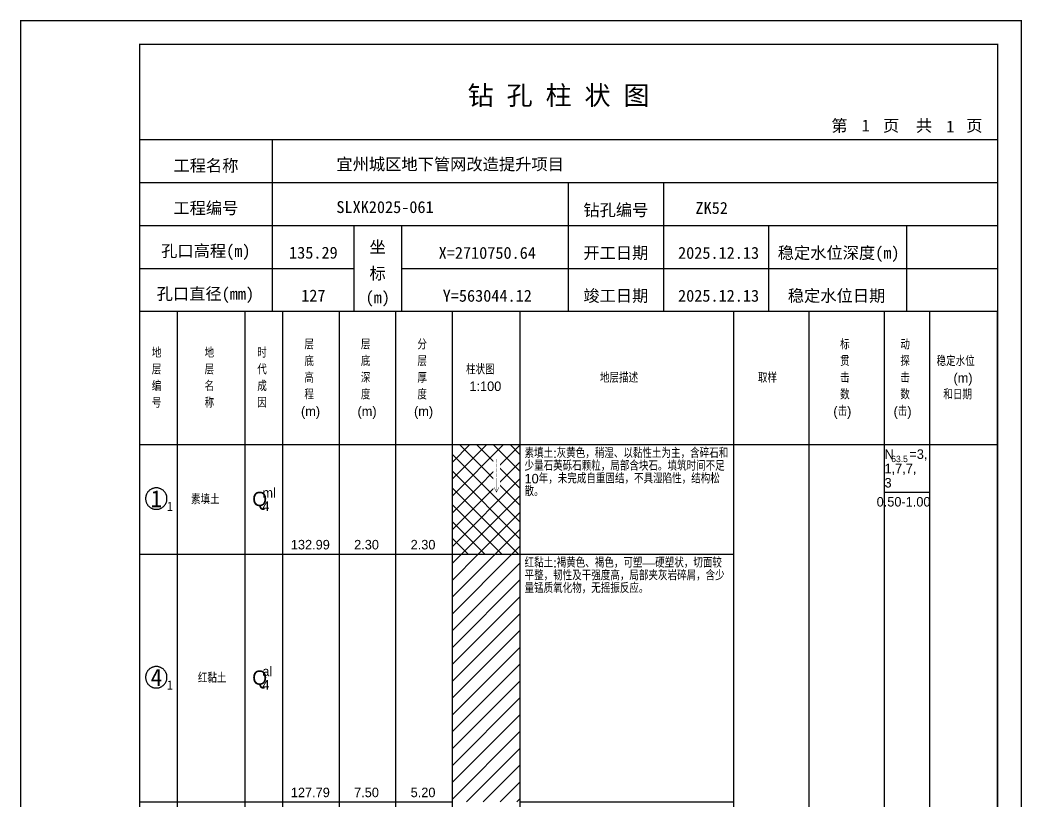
# Model space of a CAD drawing. Header units: millimetres. Extents: x 12489 to 89920, y 4630 to 4927.
# Drawn here: x 49669.3 to 49879.6, y 4762.7 to 4926.8 of the extents above; entities that cross this region are included whole.
import ezdxf
from ezdxf.enums import TextEntityAlignment as Align

# ---------------------------------------------------------------- set-up
doc = ezdxf.new("R2010")
doc.units = ezdxf.units.MM
doc.layers.add('ZZT_TC', color=7, linetype='Continuous')
doc.styles.add('成果图图块', font='', dxfattribs={"height": 2.5})
doc.styles.add('成果图模板', font='')
doc.styles.add('成果图模板标题', font='simhei.ttf')
doc.styles.add('成果图表体', font='Comfont.shx', dxfattribs={"height": 2, "bigfont": 'Hztxt12a.shx'})
doc.styles.get('成果图图块').set_extended_font_data('FangSong_GB2312')
doc.styles.get('成果图模板').set_extended_font_data('FangSong_GB2312')

# ---------------------------------------------------------------- blocks, each defined once
blk = doc.blocks.new('DCBH-1-1-1317', base_point=(0.3, -0.11))
at = {"layer": 'ZZT_TC', "color": 7}
blk.add_polyline3d([(-0.19, 2.31, 0), (-0.3, 2.31, 0), (-0.41, 2.3, 0), (-0.52, 2.29, 0), (-0.63, 2.27, 0), (-0.73, 2.24, 0), (-0.84, 2.21, 0), (-0.95, 2.18, 0), (-1.05, 2.14, 0), (-1.15, 2.09, 0), (-1.25, 2.04, 0), (-1.35, 1.99, 0), (-1.44, 1.93, 0), (-1.53, 1.87, 0), (-1.62, 1.8, 0), (-1.7, 1.73, 0), (-1.78, 1.65, 0), (-1.86, 1.57, 0), (-1.93, 1.49, 0), (-2, 1.4, 0), (-2.06, 1.31, 0), (-2.12, 1.22, 0), (-2.17, 1.12, 0), (-2.22, 1.02, 0), (-2.27, 0.92, 0), (-2.31, 0.82, 0), (-2.34, 0.71, 0), (-2.37, 0.61, 0), (-2.4, 0.5, 0), (-2.41, 0.39, 0), (-2.43, 0.28, 0), (-2.44, 0.17, 0), (-2.44, 0.06, 0), (-2.44, -0.05, 0), (-2.43, -0.16, 0), (-2.41, -0.27, 0), (-2.4, -0.38, 0), (-2.37, -0.49, 0), (-2.34, -0.6, 0), (-2.31, -0.7, 0), (-2.27, -0.8, 0), (-2.22, -0.9, 0), (-2.17, -1, 0), (-2.12, -1.1, 0), (-2.06, -1.19, 0), (-2, -1.28, 0), (-1.93, -1.37, 0), (-1.86, -1.45, 0), (-1.78, -1.53, 0), (-1.7, -1.61, 0), (-1.62, -1.68, 0), (-1.53, -1.75, 0), (-1.44, -1.81, 0), (-1.35, -1.87, 0), (-1.25, -1.93, 0), (-1.15, -1.98, 0), (-1.05, -2.02, 0), (-0.95, -2.06, 0), (-0.84, -2.1, 0), (-0.73, -2.13, 0), (-0.63, -2.15, 0), (-0.52, -2.17, 0), (-0.41, -2.18, 0), (-0.3, -2.19, 0), (-0.19, -2.19, 0), (-0.08, -2.19, 0), (0.03, -2.18, 0), (0.14, -2.17, 0), (0.25, -2.15, 0), (0.36, -2.13, 0), (0.47, -2.1, 0), (0.57, -2.06, 0), (0.67, -2.02, 0), (0.77, -1.98, 0), (0.87, -1.93, 0), (0.97, -1.87, 0), (1.06, -1.81, 0), (1.15, -1.75, 0), (1.24, -1.68, 0), (1.32, -1.61, 0), (1.4, -1.53, 0), (1.48, -1.45, 0), (1.55, -1.37, 0), (1.62, -1.28, 0), (1.68, -1.19, 0), (1.74, -1.1, 0), (1.8, -1, 0), (1.85, -0.9, 0), (1.89, -0.8, 0), (1.93, -0.7, 0), (1.97, -0.6, 0), (2, -0.49, 0), (2.02, -0.38, 0), (2.04, -0.27, 0), (2.05, -0.16, 0), (2.06, -0.05, 0), (2.06, 0.06, 0), (2.06, 0.17, 0), (2.05, 0.28, 0), (2.04, 0.39, 0), (2.02, 0.5, 0), (2, 0.61, 0), (1.97, 0.71, 0), (1.93, 0.82, 0), (1.89, 0.92, 0), (1.85, 1.02, 0), (1.8, 1.12, 0), (1.74, 1.22, 0), (1.68, 1.31, 0), (1.62, 1.4, 0), (1.55, 1.49, 0), (1.48, 1.57, 0), (1.4, 1.65, 0), (1.32, 1.73, 0), (1.24, 1.8, 0), (1.15, 1.87, 0), (1.06, 1.93, 0), (0.97, 1.99, 0), (0.87, 2.04, 0), (0.77, 2.09, 0), (0.67, 2.14, 0), (0.57, 2.18, 0), (0.47, 2.21, 0), (0.36, 2.24, 0), (0.25, 2.27, 0), (0.14, 2.29, 0), (0.03, 2.3, 0), (-0.08, 2.31, 0), (-0.19, 2.31, 0)], dxfattribs=at)
at = {"style": '成果图图块'}
blk.add_text('1', height=3.57, dxfattribs=at).set_placement((-0.16, -1.74), align=Align.CENTER)
blk.add_text('1', height=1.91, dxfattribs=at).set_placement((2.03, -2.53))
blk = doc.blocks.new('DCBH-1-1-1318', base_point=(0.3, -0.11))
at = {"layer": 'ZZT_TC', "color": 7}
blk.add_polyline3d([(-0.19, 2.31, 0), (-0.3, 2.31, 0), (-0.41, 2.3, 0), (-0.52, 2.29, 0), (-0.63, 2.27, 0), (-0.73, 2.24, 0), (-0.84, 2.21, 0), (-0.95, 2.18, 0), (-1.05, 2.14, 0), (-1.15, 2.09, 0), (-1.25, 2.04, 0), (-1.35, 1.99, 0), (-1.44, 1.93, 0), (-1.53, 1.87, 0), (-1.62, 1.8, 0), (-1.7, 1.73, 0), (-1.78, 1.65, 0), (-1.86, 1.57, 0), (-1.93, 1.49, 0), (-2, 1.4, 0), (-2.06, 1.31, 0), (-2.12, 1.22, 0), (-2.17, 1.12, 0), (-2.22, 1.02, 0), (-2.27, 0.92, 0), (-2.31, 0.82, 0), (-2.34, 0.71, 0), (-2.37, 0.61, 0), (-2.4, 0.5, 0), (-2.41, 0.39, 0), (-2.43, 0.28, 0), (-2.44, 0.17, 0), (-2.44, 0.06, 0), (-2.44, -0.05, 0), (-2.43, -0.16, 0), (-2.41, -0.27, 0), (-2.4, -0.38, 0), (-2.37, -0.49, 0), (-2.34, -0.6, 0), (-2.31, -0.7, 0), (-2.27, -0.8, 0), (-2.22, -0.9, 0), (-2.17, -1, 0), (-2.12, -1.1, 0), (-2.06, -1.19, 0), (-2, -1.28, 0), (-1.93, -1.37, 0), (-1.86, -1.45, 0), (-1.78, -1.53, 0), (-1.7, -1.61, 0), (-1.62, -1.68, 0), (-1.53, -1.75, 0), (-1.44, -1.81, 0), (-1.35, -1.87, 0), (-1.25, -1.93, 0), (-1.15, -1.98, 0), (-1.05, -2.02, 0), (-0.95, -2.06, 0), (-0.84, -2.1, 0), (-0.73, -2.13, 0), (-0.63, -2.15, 0), (-0.52, -2.17, 0), (-0.41, -2.18, 0), (-0.3, -2.19, 0), (-0.19, -2.19, 0), (-0.08, -2.19, 0), (0.03, -2.18, 0), (0.14, -2.17, 0), (0.25, -2.15, 0), (0.36, -2.13, 0), (0.47, -2.1, 0), (0.57, -2.06, 0), (0.67, -2.02, 0), (0.77, -1.98, 0), (0.87, -1.93, 0), (0.97, -1.87, 0), (1.06, -1.81, 0), (1.15, -1.75, 0), (1.24, -1.68, 0), (1.32, -1.61, 0), (1.4, -1.53, 0), (1.48, -1.45, 0), (1.55, -1.37, 0), (1.62, -1.28, 0), (1.68, -1.19, 0), (1.74, -1.1, 0), (1.8, -1, 0), (1.85, -0.9, 0), (1.89, -0.8, 0), (1.93, -0.7, 0), (1.97, -0.6, 0), (2, -0.49, 0), (2.02, -0.38, 0), (2.04, -0.27, 0), (2.05, -0.16, 0), (2.06, -0.05, 0), (2.06, 0.06, 0), (2.06, 0.17, 0), (2.05, 0.28, 0), (2.04, 0.39, 0), (2.02, 0.5, 0), (2, 0.61, 0), (1.97, 0.71, 0), (1.93, 0.82, 0), (1.89, 0.92, 0), (1.85, 1.02, 0), (1.8, 1.12, 0), (1.74, 1.22, 0), (1.68, 1.31, 0), (1.62, 1.4, 0), (1.55, 1.49, 0), (1.48, 1.57, 0), (1.4, 1.65, 0), (1.32, 1.73, 0), (1.24, 1.8, 0), (1.15, 1.87, 0), (1.06, 1.93, 0), (0.97, 1.99, 0), (0.87, 2.04, 0), (0.77, 2.09, 0), (0.67, 2.14, 0), (0.57, 2.18, 0), (0.47, 2.21, 0), (0.36, 2.24, 0), (0.25, 2.27, 0), (0.14, 2.29, 0), (0.03, 2.3, 0), (-0.08, 2.31, 0), (-0.19, 2.31, 0)], dxfattribs=at)
at = {"style": '成果图图块'}
blk.add_text('4', height=3.57, dxfattribs=at).set_placement((-0.16, -1.74), align=Align.CENTER)
blk.add_text('1', height=1.91, dxfattribs=at).set_placement((2.03, -2.53))
blk = doc.blocks.new('zztGLdt.dwg', base_point=(0.5, 0))
blk.add_wipeout([(-0.2, -0.2), (1.2, -0.2), (1.2, 3.2), (-0.2, 3.2)])
at = {"color": 7, "const_width": 0.1}
for points in [[(0.5, 3), (0.5, 0)], [(0, 1), (0.5, 0), (1, 1)]]:
    blk.add_lwpolyline(points, dxfattribs=at)
blk = doc.blocks.new('钻孔柱状图路桥昇龙制图梁世成校核莫家里.dwg170', base_point=(25, 236))
for p, q in [((52.82, 236), (52.82, 272)), ((25, 263), (205, 263)), ((115, 236), (115, 263)), ((135, 236), (135, 263)), ((25, 254), (205, 254)), ((70, 236), (70, 254)), ((80, 236), (80, 254)), ((157, 236), (157, 254)), ((185.95, 236), (185.95, 254)), ((25, 245), (70, 245)), ((80, 245), (205, 245))]:
    blk.add_line(p, q)
for points, const_width in [([(0, 0), (210, 0), (210, 297), (0, 297)], 0.25), ([(25, 5), (205, 5), (205, 292), (25, 292)], 0.3)]:
    blk.add_lwpolyline(points, close=True, dxfattribs=dict(const_width=const_width))
at = {"const_width": 0.3}
for points in [[(25, 272), (205, 272)], [(25, 236), (205, 236)]]:
    blk.add_lwpolyline(points, dxfattribs=at)
for s, height, style, p in [('钻 孔 柱 状 图', 4, '成果图模板标题', (93.8, 279.31)), ('第', 2.5, '成果图模板', (170.12, 273.7)), ('页', 2.5, '成果图模板', (180.96, 273.7)), ('共', 2.5, '成果图模板', (187.88, 273.7)), ('页', 2.5, '成果图模板', (198.44, 273.7)), ('工程名称', 2.5, '成果图模板', (32.07, 265.32)), ('宜州城区地下管网改造提升项目', 2.5, '成果图模板', (66.26, 265.61)), ('工程编号', 2.5, '成果图模板', (32.05, 256.41)), ('SLXK2025-061', 2.5, '成果图模板', (66.26, 256.61)), ('钻孔编号', 2.5, '成果图模板', (118.08, 256)), ('ZK52', 2.5, '成果图模板', (141.61, 256.43)), ('孔口高程(m)', 2.5, '成果图模板', (29.48, 247.41)), ('坐', 2.5, '成果图模板', (73.21, 248.24)), ('开工日期', 2.5, '成果图模板', (118.08, 247)), ('稳定水位深度(m)', 2.5, '成果图模板', (158.86, 247)), ('标', 2.5, '成果图模板', (73.21, 242.7)), ('孔口直径(mm)', 2.5, '成果图模板', (28.54, 238.41)), ('(m) ', 2.5, '成果图模板', (72.38, 237.65)), ('竣工日期', 2.5, '成果图模板', (118.08, 238)), ('稳定水位日期', 2.5, '成果图模板', (160.99, 238))]:
    blk.add_text(s, height=height, dxfattribs=dict(style=style)).set_placement(p)
at = {"style": '成果图模板'}
for s, p in [('1', (177.35, 273.74)), ('1', (195.08, 273.53)), ('135.29', (61.43, 247.04)), ('X=2710750.64', (97.92, 247)), ('2025.12.13', (146.46, 247)), ('127', (61.43, 238.04)), ('Y=563044.12', (97.92, 238)), ('2025.12.13', (146.46, 238))]:
    blk.add_text(s, height=2.5, dxfattribs=at).set_placement(p, align=Align.CENTER)

msp = doc.modelspace()

# ---------------------------------------------------------------- hatches: boundary and pattern name
at = {"linetype": 'Continuous'}
h = msp.add_hatch(dxfattribs=at)
h.set_pattern_fill('GKSTT', scale=0.5, style=0, pattern_type=2)
h.set_pattern_definition([(45, (0, 0), (-1.76776695, 1.76776695), []), (135, (0, 0), (-1.76776695, -1.76776695), [])])
h.paths.add_polyline_path([(49760.06, 4814.71), (49774.29, 4814.71), (49774.29, 4837.71), (49760.06, 4837.71)])
h = msp.add_hatch(dxfattribs=at)
h.set_pattern_fill('GKNXT', scale=0.5, style=0, pattern_type=2)
h.set_pattern_definition([(45, (0, 0), (-1.76776695, 1.76776695), [])])
h.paths.add_polyline_path([(49760.06, 4762.71), (49774.29, 4762.71), (49774.29, 4814.71), (49760.06, 4814.71)])

# ---------------------------------------------------------------- linework, layer by layer
at = {"color": 0}
for p, q in [((49694.45, 4837.71), (49702.35, 4837.71)), ((49694.45, 4814.71), (49694.45, 4837.71)), ((49702.35, 4814.71), (49702.35, 4837.71)), ((49694.45, 4814.71), (49702.35, 4814.71)), ((49694.45, 4814.71), (49702.35, 4814.71)), ((49694.45, 4762.71), (49694.45, 4814.71)), ((49702.35, 4762.71), (49702.35, 4814.71)), ((49694.45, 4762.71), (49702.35, 4762.71))]:
    msp.add_line(p, q, dxfattribs=at)
for points in [[(49694.45, 4865.71), (49702.35, 4865.71)], [(49694.45, 4837.71), (49694.45, 4865.71)], [(49702.35, 4837.71), (49702.35, 4865.71)], [(49702.35, 4865.71), (49716.58, 4865.71)], [(49702.35, 4837.71), (49702.35, 4865.71)], [(49716.58, 4837.71), (49716.58, 4865.71)], [(49716.58, 4865.71), (49724.49, 4865.71)], [(49716.58, 4837.71), (49716.58, 4865.71)], [(49724.49, 4837.71), (49724.49, 4865.71)], [(49724.49, 4865.71), (49736.35, 4865.71)], [(49724.49, 4837.71), (49724.49, 4865.71)], [(49736.35, 4837.71), (49736.35, 4865.71)], [(49736.35, 4865.71), (49748.2, 4865.71)], [(49736.35, 4837.71), (49736.35, 4865.71)], [(49748.2, 4837.71), (49748.2, 4865.71)], [(49748.2, 4865.71), (49760.06, 4865.71)], [(49748.2, 4837.71), (49748.2, 4865.71)], [(49760.06, 4837.71), (49760.06, 4865.71)], [(49760.06, 4865.71), (49774.29, 4865.71)], [(49760.06, 4837.71), (49760.06, 4865.71)], [(49774.29, 4837.71), (49774.29, 4865.71)], [(49774.29, 4865.71), (49819.11, 4865.71)], [(49774.29, 4837.71), (49774.29, 4865.71)], [(49819.11, 4837.71), (49819.11, 4865.71)], [(49819.11, 4865.71), (49834.92, 4865.71)], [(49819.11, 4837.71), (49819.11, 4865.71)], [(49834.92, 4837.71), (49834.92, 4865.71)], [(49834.92, 4865.71), (49850.73, 4865.71)], [(49834.92, 4837.71), (49834.92, 4865.71)], [(49850.73, 4837.71), (49850.73, 4865.71)], [(49850.73, 4865.71), (49860.22, 4865.71)], [(49850.73, 4837.71), (49850.73, 4865.71)], [(49860.22, 4837.71), (49860.22, 4865.71)], [(49860.22, 4865.71), (49874.45, 4865.71)], [(49860.22, 4837.71), (49860.22, 4865.71)], [(49874.45, 4837.71), (49874.45, 4865.71)], [(49694.45, 4837.71), (49702.35, 4837.71)], [(49694.45, 4643.71), (49694.45, 4837.71)], [(49694.45, 4837.71), (49702.35, 4837.71)], [(49702.35, 4643.71), (49702.35, 4837.71)], [(49702.35, 4837.71), (49716.58, 4837.71)], [(49702.35, 4643.71), (49702.35, 4837.71)], [(49702.35, 4837.71), (49716.58, 4837.71)], [(49702.35, 4837.71), (49716.58, 4837.71)], [(49702.35, 4814.71), (49702.35, 4837.71)], [(49716.58, 4643.71), (49716.58, 4837.71)], [(49716.58, 4814.71), (49716.58, 4837.71)], [(49716.58, 4837.71), (49724.49, 4837.71)], [(49716.58, 4643.71), (49716.58, 4837.71)], [(49716.58, 4837.71), (49724.49, 4837.71)], [(49716.58, 4837.71), (49724.49, 4837.71)], [(49716.58, 4814.71), (49716.58, 4837.71)], [(49724.49, 4643.71), (49724.49, 4837.71)], [(49724.49, 4814.71), (49724.49, 4837.71)], [(49724.49, 4837.71), (49736.35, 4837.71)], [(49724.49, 4643.71), (49724.49, 4837.71)], [(49724.49, 4837.71), (49736.35, 4837.71)], [(49724.49, 4837.71), (49736.35, 4837.71)], [(49724.49, 4814.71), (49724.49, 4837.71)], [(49736.35, 4643.71), (49736.35, 4837.71)], [(49736.35, 4814.71), (49736.35, 4837.71)], [(49736.35, 4837.71), (49748.2, 4837.71)], [(49736.35, 4643.71), (49736.35, 4837.71)], [(49736.35, 4837.71), (49748.2, 4837.71)], [(49736.35, 4837.71), (49748.2, 4837.71)], [(49736.35, 4814.71), (49736.35, 4837.71)], [(49748.2, 4643.71), (49748.2, 4837.71)], [(49748.2, 4814.71), (49748.2, 4837.71)], [(49748.2, 4837.71), (49760.06, 4837.71)], [(49748.2, 4643.71), (49748.2, 4837.71)], [(49748.2, 4837.71), (49760.06, 4837.71)], [(49748.2, 4837.71), (49760.06, 4837.71)], [(49748.2, 4814.71), (49748.2, 4837.71)], [(49760.06, 4643.71), (49760.06, 4837.71)], [(49760.06, 4814.71), (49760.06, 4837.71)], [(49760.06, 4837.71), (49774.29, 4837.71)], [(49760.06, 4643.71), (49760.06, 4837.71)], [(49760.06, 4837.71), (49774.29, 4837.71)], [(49774.29, 4643.71), (49774.29, 4837.71)], [(49774.29, 4837.71), (49819.11, 4837.71)], [(49774.29, 4643.71), (49774.29, 4837.71)], [(49774.29, 4837.71), (49819.11, 4837.71)], [(49774.29, 4837.71), (49819.11, 4837.71)], [(49774.29, 4814.71), (49774.29, 4837.71)], [(49819.11, 4643.71), (49819.11, 4837.71)], [(49819.11, 4814.71), (49819.11, 4837.71)], [(49819.11, 4837.71), (49834.92, 4837.71)], [(49819.11, 4643.71), (49819.11, 4837.71)], [(49819.11, 4837.71), (49834.92, 4837.71)], [(49834.92, 4643.71), (49834.92, 4837.71)], [(49834.92, 4837.71), (49850.73, 4837.71)], [(49834.92, 4643.71), (49834.92, 4837.71)], [(49834.92, 4837.71), (49850.73, 4837.71)], [(49850.73, 4643.71), (49850.73, 4837.71)], [(49850.73, 4837.71), (49860.22, 4837.71)], [(49850.73, 4643.71), (49850.73, 4837.71)], [(49850.73, 4837.71), (49860.22, 4837.71)], [(49850.73, 4837.71), (49860.22, 4837.71)], [(49850.73, 4827.71), (49850.73, 4837.71)], [(49860.22, 4643.71), (49860.22, 4837.71)], [(49860.22, 4827.71), (49860.22, 4837.71)], [(49860.22, 4837.71), (49874.45, 4837.71)], [(49860.22, 4643.71), (49860.22, 4837.71)], [(49860.22, 4837.71), (49874.45, 4837.71)], [(49874.45, 4643.71), (49874.45, 4837.71)], [(49850.73, 4827.71), (49860.22, 4827.71)], [(49702.35, 4814.71), (49716.58, 4814.71)], [(49702.35, 4814.71), (49716.58, 4814.71)], [(49702.35, 4762.71), (49702.35, 4814.71)], [(49716.58, 4762.71), (49716.58, 4814.71)], [(49716.58, 4814.71), (49724.49, 4814.71)], [(49716.58, 4814.71), (49724.49, 4814.71)], [(49716.58, 4762.71), (49716.58, 4814.71)], [(49724.49, 4762.71), (49724.49, 4814.71)], [(49724.49, 4814.71), (49736.35, 4814.71)], [(49724.49, 4814.71), (49736.35, 4814.71)], [(49724.49, 4762.71), (49724.49, 4814.71)], [(49736.35, 4762.71), (49736.35, 4814.71)], [(49736.35, 4814.71), (49748.2, 4814.71)], [(49736.35, 4814.71), (49748.2, 4814.71)], [(49736.35, 4762.71), (49736.35, 4814.71)], [(49748.2, 4762.71), (49748.2, 4814.71)], [(49748.2, 4814.71), (49760.06, 4814.71)], [(49748.2, 4814.71), (49760.06, 4814.71)], [(49748.2, 4762.71), (49748.2, 4814.71)], [(49760.06, 4762.71), (49760.06, 4814.71)], [(49774.29, 4814.71), (49819.11, 4814.71)], [(49774.29, 4814.71), (49819.11, 4814.71)], [(49774.29, 4762.71), (49774.29, 4814.71)], [(49819.11, 4762.71), (49819.11, 4814.71)], [(49702.35, 4762.71), (49716.58, 4762.71)], [(49716.58, 4762.71), (49724.49, 4762.71)], [(49724.49, 4762.71), (49736.35, 4762.71)], [(49736.35, 4762.71), (49748.2, 4762.71)], [(49748.2, 4762.71), (49760.06, 4762.71)], [(49774.29, 4762.71), (49819.11, 4762.71)]]:
    msp.add_lwpolyline(points, dxfattribs=at)
at = {"color": 7, "flags": 128}
msp.add_lwpolyline([(49760.06, 4814.71), (49774.29, 4814.71)], dxfattribs=at)

# ---------------------------------------------------------------- block references
for name, p in [('DCBH-1-1-1317', (49698.4, 4826.21)), ('DCBH-1-1-1318', (49698.4, 4788.71))]:
    msp.add_blockref(name, p)

# ---------------------------------------------------------------- texts
at = {"color": 0, "style": '成果图表体'}
for s, height, p in [('层', 2, (49729, 4857.71)), ('层', 2, (49740.85, 4857.71)), ('分', 2, (49752.71, 4857.71)), ('标', 2, (49841.41, 4857.71)), ('动', 2, (49854.05, 4857.71)), ('地', 2, (49696.98, 4855.96)), ('地', 2, (49708.05, 4855.96)), ('时', 2, (49719.11, 4855.96)), ('底', 2, (49729, 4854.21)), ('底', 2, (49740.85, 4854.21)), ('层', 2, (49752.71, 4854.21)), ('贯', 2, (49841.41, 4854.21)), ('探', 2, (49854.05, 4854.21)), ('稳定水位', 2, (49861.65, 4854.21)), ('层', 2, (49696.98, 4852.46)), ('层', 2, (49708.05, 4852.46)), ('代', 2, (49719.11, 4852.46)), ('高', 2, (49729, 4850.71)), ('深', 2, (49740.85, 4850.71)), ('厚', 2, (49752.71, 4850.71)), ('柱状图', 2, (49762.91, 4852.46)), ('地层描述', 2, (49791.02, 4850.71)), ('取样', 2, (49824.18, 4850.71)), ('击', 2, (49841.41, 4850.71)), ('击', 2, (49854.05, 4850.71)), ('(m)', 2, (49865.2, 4850.71)), ('编', 2, (49696.98, 4848.96)), ('名', 2, (49708.05, 4848.96)), ('成', 2, (49719.11, 4848.96)), ('1:100', 2, (49763.62, 4848.96)), ('程', 2, (49729, 4847.21)), ('度', 2, (49740.85, 4847.21)), ('度', 2, (49752.71, 4847.21)), ('数', 2, (49841.41, 4847.21)), ('数', 2, (49854.05, 4847.21)), ('和日期', 2, (49863.07, 4847.21)), ('号', 2, (49696.98, 4845.46)), ('称', 2, (49708.05, 4845.46)), ('因', 2, (49719.11, 4845.46)), ('(m)', 2, (49728.28, 4843.71)), ('(m)', 2, (49740.14, 4843.71)), ('(m)', 2, (49752, 4843.71)), ('(击)', 2, (49839.99, 4843.71)), ('(击)', 2, (49852.63, 4843.71)), ('N', 2, (49850.73, 4834.71)), ('=3,', 2, (49855.94, 4834.71)), ('1,7,7,', 2, (49850.73, 4831.71)), ('63.5', 1.333, (49852.15, 4834.04)), ('3', 2, (49850.73, 4828.71)), ('素填土', 2, (49705.2, 4825.21)), ('Q', 3, (49718.05, 4824.81)), ('ml', 2, (49720.18, 4826.61)), ('4', 2, (49720.18, 4823.81)), ('0.50-1.00', 2, (49849.08, 4824.71)), ('132.99', 2, (49726.15, 4815.71)), ('2.30', 2, (49739.43, 4815.71)), ('2.30', 2, (49751.29, 4815.71)), ('红黏土', 2, (49706.63, 4787.71)), ('Q', 3, (49718.05, 4787.31)), ('al', 2, (49720.18, 4789.11)), ('4', 2, (49720.18, 4786.31)), ('127.79', 2, (49726.15, 4763.71)), ('7.50', 2, (49739.43, 4763.71)), ('5.20', 2, (49751.29, 4763.71))]:
    msp.add_text(s, height=height, dxfattribs=at).set_placement(p)
at = {"color": 0, "char_height": 2, "width": 43.0292, "attachment_point": 1, "line_spacing_factor": 0.8, "style": '成果图表体'}
for s, insert in [('素填土:灰黄色，稍湿、以黏性土为主，含碎石和少量石英砾石颗粒，局部含块石。填筑时间不足10年，未完成自重固结，不具湿陷性，结构松散。', (49775.19, 4836.91)), ('红黏土:褐黄色、褐色，可塑—硬塑状，切面较平整，韧性及干强度高，局部夹灰岩碎屑，含少量锰质氧化物，无摇振反应。', (49775.19, 4813.91))]:
    msp.add_mtext(s, dxfattribs=dict(at, insert=insert))

# ---------------------------------------------------------------- next in the draw order: block references
msp.add_blockref('zztGLdt.dwg', (49769.31, 4831.71))

# ---------------------------------------------------------------- next in the draw order: block references
msp.add_blockref('zztGLdt.dwg', (49769.31, 4830.71))

# ---------------------------------------------------------------- next in the draw order: block references
msp.add_blockref('zztGLdt.dwg', (49769.31, 4829.71))

# ---------------------------------------------------------------- next in the draw order: block references
msp.add_blockref('zztGLdt.dwg', (49769.31, 4828.71))

# ---------------------------------------------------------------- next in the draw order: block references
msp.add_blockref('zztGLdt.dwg', (49769.31, 4827.71))

# ---------------------------------------------------------------- next in the draw order: block references
msp.add_blockref('钻孔柱状图路桥昇龙制图梁世成校核莫家里.dwg170', (49694.45, 4865.71))

doc.saveas('drawing.dxf')
